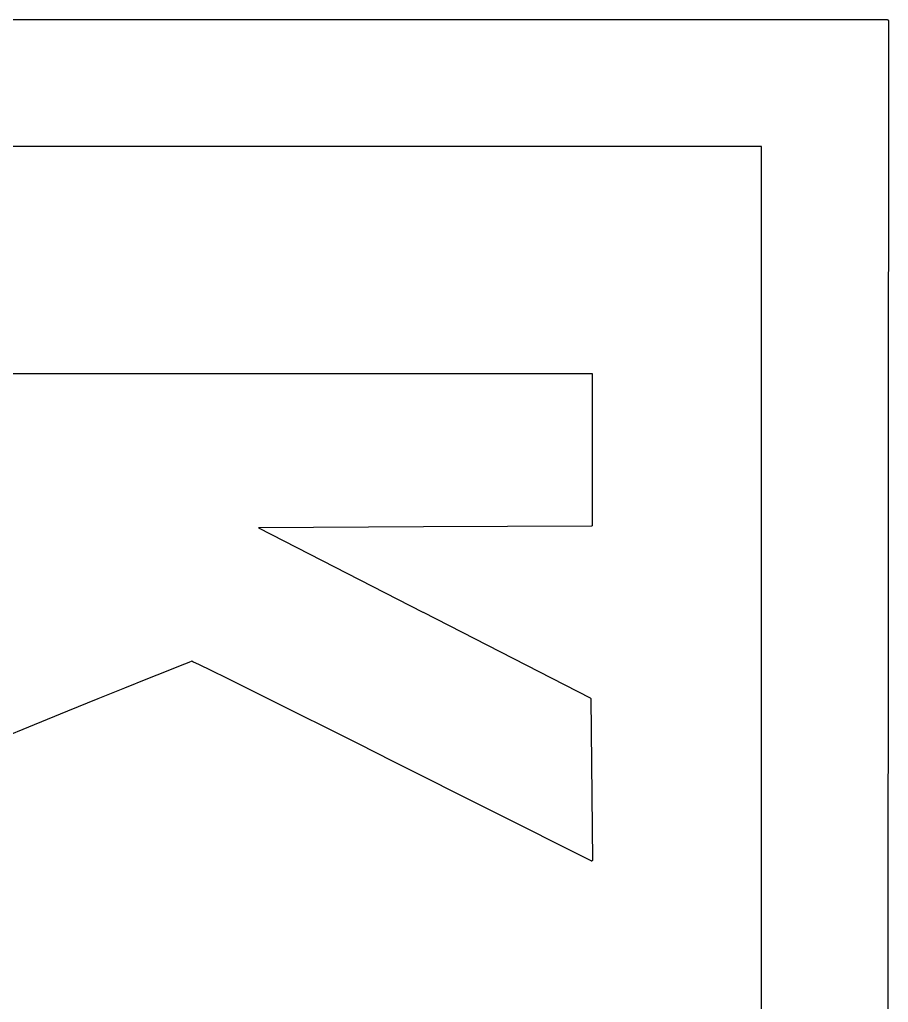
# Model space of a CAD drawing. Extents: x -1.2 to 49.3, y 2.3 to 45.6.
# Drawn here: x 43.61 to 49.32, y 33.6 to 40.07 of the extents above; entities that cross this region are included whole.
import ezdxf

# ---------------------------------------------------------------- set-up
doc = ezdxf.new("R2010")
doc.units = 0
doc.layers.add('BLACK', color=7, linetype='CONTINUOUS')

msp = doc.modelspace()

# ---------------------------------------------------------------- linework, layer by layer
at = {"layer": 'BLACK', "linetype": 'CONTINUOUS'}
for p, q in [((37.2098, 40.072), (49.3173, 40.072)), ((49.3222, 40.067), (49.3116, 8.81441)), ((49.3173, 40.072), (49.3177, 40.0719)), ((49.3177, 40.0719), (49.3182, 40.0719)), ((49.3182, 40.0719), (49.3182, 40.0719)), ((49.3182, 40.0719), (49.3182, 40.0719)), ((49.3182, 40.0719), (49.3187, 40.0718)), ((49.3187, 40.0718), (49.3191, 40.0716)), ((49.3191, 40.0716), (49.3192, 40.0716)), ((49.3192, 40.0716), (49.3192, 40.0716)), ((49.3192, 40.0716), (49.3196, 40.0713)), ((49.3196, 40.0713), (49.32, 40.0711)), ((49.32, 40.0711), (49.32, 40.0711)), ((49.32, 40.0711), (49.32, 40.0711)), ((49.32, 40.0711), (49.3204, 40.0708)), ((49.3204, 40.0708), (49.3207, 40.0705)), ((49.3207, 40.0705), (49.3208, 40.0705)), ((49.3208, 40.0705), (49.3208, 40.0705)), ((49.3208, 40.0705), (49.321, 40.0702)), ((49.321, 40.0702), (49.3214, 40.0698)), ((49.3214, 40.0698), (49.3214, 40.0697)), ((49.3214, 40.0697), (49.3214, 40.0697)), ((49.3214, 40.0697), (49.3216, 40.0694)), ((49.3216, 40.0694), (49.3218, 40.0689)), ((49.3218, 40.0689), (49.3218, 40.0689)), ((49.3218, 40.0689), (49.3218, 40.0689)), ((49.3218, 40.0689), (49.3219, 40.0685)), ((49.3219, 40.0685), (49.3221, 40.068)), ((49.3221, 40.068), (49.3221, 40.068)), ((49.3221, 40.068), (49.3221, 40.0679)), ((49.3221, 40.0679), (49.3221, 40.0675)), ((49.3221, 40.0675), (49.3222, 40.067)), ((48.4867, 39.2365), (38.0403, 39.2365)), ((48.4867, 9.63433), (48.4867, 39.2365)), ((40.9563, 37.7437), (47.3699, 37.7437)), ((47.3699, 37.7437), (47.3704, 37.7436)), ((47.3704, 37.7436), (47.3708, 37.7436)), ((47.3708, 37.7436), (47.3709, 37.7436)), ((47.3709, 37.7436), (47.3709, 37.7436)), ((47.3709, 37.7436), (47.3714, 37.7434)), ((47.3714, 37.7434), (47.3718, 37.7433)), ((47.3718, 37.7433), (47.3718, 37.7433)), ((47.3718, 37.7433), (47.3718, 37.7433)), ((47.3718, 37.7433), (47.3723, 37.743)), ((47.3723, 37.743), (47.3726, 37.7428)), ((47.3726, 37.7428), (47.3726, 37.7428)), ((47.3726, 37.7428), (47.3727, 37.7428)), ((47.3727, 37.7428), (47.373, 37.7425)), ((47.373, 37.7425), (47.3734, 37.7422)), ((47.3734, 37.7422), (47.3734, 37.7422)), ((47.3734, 37.7422), (47.3734, 37.7422)), ((47.3734, 37.7422), (47.3737, 37.7418)), ((47.3737, 37.7418), (47.374, 37.7414)), ((47.374, 37.7414), (47.374, 37.7414)), ((47.374, 37.7414), (47.374, 37.7414)), ((47.374, 37.7414), (47.3742, 37.741)), ((47.3742, 37.741), (47.3745, 37.7406)), ((47.3745, 37.7406), (47.3745, 37.7406)), ((47.3745, 37.7406), (47.3745, 37.7405)), ((47.3745, 37.7405), (47.3746, 37.7401)), ((47.3746, 37.7401), (47.3747, 37.7396)), ((47.3747, 37.7396), (47.3747, 37.7396)), ((47.3747, 37.7396), (47.3747, 37.7396)), ((47.3747, 37.7396), (47.3748, 37.7392)), ((47.3748, 37.7392), (47.3748, 37.7387)), ((47.3748, 37.7387), (47.3748, 36.7442)), ((46.264, 36.7337), (45.1785, 36.7284)), ((47.3699, 36.7392), (46.264, 36.7337)), ((47.3703, 36.7393), (47.3699, 36.7392)), ((47.3708, 36.7393), (47.3703, 36.7393)), ((47.3713, 36.7394), (47.3708, 36.7393)), ((47.3708, 36.7393), (47.3708, 36.7393)), ((47.3708, 36.7393), (47.3708, 36.7393)), ((47.3717, 36.7396), (47.3713, 36.7394)), ((47.3718, 36.7396), (47.3717, 36.7396)), ((47.3717, 36.7396), (47.3717, 36.7396)), ((47.3722, 36.7398), (47.3718, 36.7396)), ((47.3726, 36.74), (47.3722, 36.7398)), ((47.373, 36.7404), (47.3726, 36.7401)), ((47.3726, 36.7401), (47.3726, 36.74)), ((47.3726, 36.74), (47.3726, 36.74)), ((47.3733, 36.7406), (47.373, 36.7404)), ((47.3734, 36.7407), (47.3733, 36.7407)), ((47.3733, 36.7407), (47.3733, 36.7406)), ((47.3737, 36.741), (47.3734, 36.7407)), ((47.374, 36.7414), (47.3737, 36.741)), ((47.3742, 36.7418), (47.374, 36.7414)), ((47.374, 36.7414), (47.374, 36.7414)), ((47.374, 36.7414), (47.374, 36.7414)), ((47.3744, 36.7422), (47.3742, 36.7418)), ((47.3745, 36.7423), (47.3744, 36.7423)), ((47.3744, 36.7423), (47.3744, 36.7422)), ((47.3746, 36.7427), (47.3745, 36.7423)), ((47.3747, 36.7432), (47.3746, 36.7427)), ((47.3748, 36.7437), (47.3747, 36.7432)), ((47.3747, 36.7432), (47.3747, 36.7432)), ((47.3747, 36.7432), (47.3747, 36.7432)), ((47.3748, 36.7442), (47.3748, 36.7442)), ((47.3748, 36.7442), (47.3748, 36.7442)), ((47.3748, 36.7442), (47.3748, 36.7441)), ((47.3748, 36.7441), (47.3748, 36.7437)), ((45.1785, 36.7284), (46.2609, 36.1728)), ((46.2609, 36.1728), (46.261, 36.1728)), ((46.261, 36.1728), (46.261, 36.1728)), ((46.261, 36.1728), (47.3615, 35.6079)), ((44.7206, 35.8424), (44.6629, 35.8197)), ((44.7402, 35.8496), (44.7206, 35.8424)), ((44.7479, 35.8464), (44.7402, 35.8496)), ((44.7917, 35.8257), (44.7479, 35.8464)), ((44.5713, 35.7831), (44.4488, 35.7338)), ((44.6629, 35.8197), (44.5713, 35.7831)), ((44.6629, 35.8197), (44.6629, 35.8197)), ((44.8684, 35.7883), (44.7917, 35.8257)), ((44.9745, 35.736), (44.8684, 35.7883)), ((44.8684, 35.7883), (44.8684, 35.7883)), ((44.4487, 35.7338), (44.298, 35.6729)), ((44.4488, 35.7338), (44.4487, 35.7338)), ((44.4487, 35.7338), (44.4487, 35.7338)), ((44.9746, 35.7359), (44.9745, 35.736)), ((45.1074, 35.6701), (44.9746, 35.7359)), ((44.298, 35.6729), (44.1216, 35.6015)), ((45.2636, 35.5924), (45.1074, 35.6701)), ((45.1074, 35.6701), (45.1074, 35.6701)), ((44.1216, 35.6015), (43.9225, 35.5207)), ((44.1216, 35.6015), (44.1216, 35.6015)), ((44.1216, 35.6015), (44.1216, 35.6015)), ((44.1216, 35.6015), (44.1216, 35.6015)), ((44.1216, 35.6015), (44.1216, 35.6015)), ((45.4402, 35.5042), (45.2636, 35.5924)), ((45.2636, 35.5924), (45.2636, 35.5924)), ((47.3615, 35.6079), (47.3616, 35.6079)), ((47.3616, 35.6079), (47.3618, 35.6078)), ((47.3618, 35.6078), (47.362, 35.6076)), ((47.362, 35.6076), (47.3622, 35.6075)), ((47.3622, 35.6075), (47.3624, 35.6073)), ((47.3624, 35.6073), (47.3626, 35.6072)), ((47.3626, 35.6072), (47.3628, 35.607)), ((47.3628, 35.607), (47.3629, 35.6068)), ((47.3629, 35.6068), (47.3631, 35.6067)), ((47.3631, 35.6067), (47.3632, 35.6065)), ((47.3632, 35.6065), (47.3634, 35.6063)), ((47.3634, 35.6063), (47.3635, 35.6061)), ((47.3635, 35.6061), (47.3636, 35.6058)), ((47.3636, 35.6058), (47.3637, 35.6056)), ((47.3637, 35.6056), (47.3639, 35.6054)), ((47.3639, 35.6054), (47.3639, 35.6052)), ((47.3639, 35.6052), (47.364, 35.6049)), ((47.364, 35.6049), (47.3641, 35.6047)), ((47.3641, 35.6047), (47.3641, 35.6045)), ((47.3641, 35.6045), (47.3642, 35.6042)), ((47.3642, 35.6042), (47.3642, 35.604)), ((47.3642, 35.604), (47.3642, 35.6038)), ((47.3642, 35.6038), (47.3642, 35.6035)), ((47.3642, 35.6035), (47.3756, 34.5396)), ((43.9225, 35.5207), (43.7033, 35.4316)), ((43.9225, 35.5207), (43.9225, 35.5207)), ((45.6339, 35.4073), (45.4402, 35.5042)), ((45.4402, 35.5042), (45.4402, 35.5042)), ((43.7033, 35.4316), (43.4668, 35.3353)), ((45.634, 35.4072), (45.6339, 35.4073)), ((45.8419, 35.3029), (45.634, 35.4072)), ((46.0609, 35.1929), (45.8419, 35.3029)), ((45.8419, 35.3029), (45.8419, 35.3029)), ((47.3683, 34.5351), (46.0609, 35.1929)), ((46.0609, 35.1929), (46.0609, 35.1929)), ((47.3685, 34.535), (47.3683, 34.5351)), ((47.3687, 34.5349), (47.3685, 34.535)), ((47.3689, 34.5349), (47.3687, 34.5349)), ((47.3692, 34.5347), (47.3689, 34.5349)), ((47.3694, 34.5347), (47.3692, 34.5347)), ((47.3696, 34.5347), (47.3694, 34.5347)), ((47.3699, 34.5346), (47.3696, 34.5347)), ((47.3702, 34.5346), (47.3699, 34.5346)), ((47.3704, 34.5346), (47.3702, 34.5346)), ((47.3706, 34.5346), (47.3704, 34.5346)), ((47.3709, 34.5346), (47.3706, 34.5346)), ((47.3712, 34.5346), (47.3709, 34.5346)), ((47.3714, 34.5346), (47.3712, 34.5346)), ((47.3716, 34.5347), (47.3714, 34.5346)), ((47.3718, 34.5347), (47.3716, 34.5347)), ((47.3721, 34.5348), (47.3718, 34.5347)), ((47.3723, 34.5349), (47.3721, 34.5348)), ((47.3725, 34.5349), (47.3723, 34.5349)), ((47.3727, 34.5351), (47.3725, 34.5349)), ((47.373, 34.5352), (47.3727, 34.5351)), ((47.3732, 34.5353), (47.373, 34.5352)), ((47.3733, 34.5354), (47.3732, 34.5353)), ((47.3736, 34.5356), (47.3733, 34.5354)), ((47.3738, 34.5358), (47.3736, 34.5356)), ((47.374, 34.5359), (47.3738, 34.5358)), ((47.3741, 34.536), (47.374, 34.5359)), ((47.3743, 34.5362), (47.3741, 34.536)), ((47.3745, 34.5365), (47.3743, 34.5362)), ((47.3746, 34.5366), (47.3745, 34.5365)), ((47.3747, 34.5368), (47.3746, 34.5366)), ((47.3749, 34.537), (47.3747, 34.5368)), ((47.375, 34.5373), (47.3749, 34.537)), ((47.3751, 34.5375), (47.375, 34.5373)), ((47.3752, 34.5376), (47.3751, 34.5375)), ((47.3753, 34.5379), (47.3752, 34.5376)), ((47.3754, 34.5382), (47.3753, 34.5379)), ((47.3755, 34.5386), (47.3754, 34.5384)), ((47.3754, 34.5384), (47.3754, 34.5382)), ((47.3756, 34.5395), (47.3755, 34.5393)), ((47.3755, 34.5393), (47.3755, 34.5392)), ((47.3755, 34.5392), (47.3755, 34.5389)), ((47.3755, 34.5389), (47.3755, 34.5386)), ((47.3756, 34.5396), (47.3756, 34.5395))]:
    msp.add_line(p, q, dxfattribs=at)

doc.saveas('drawing.dxf')
